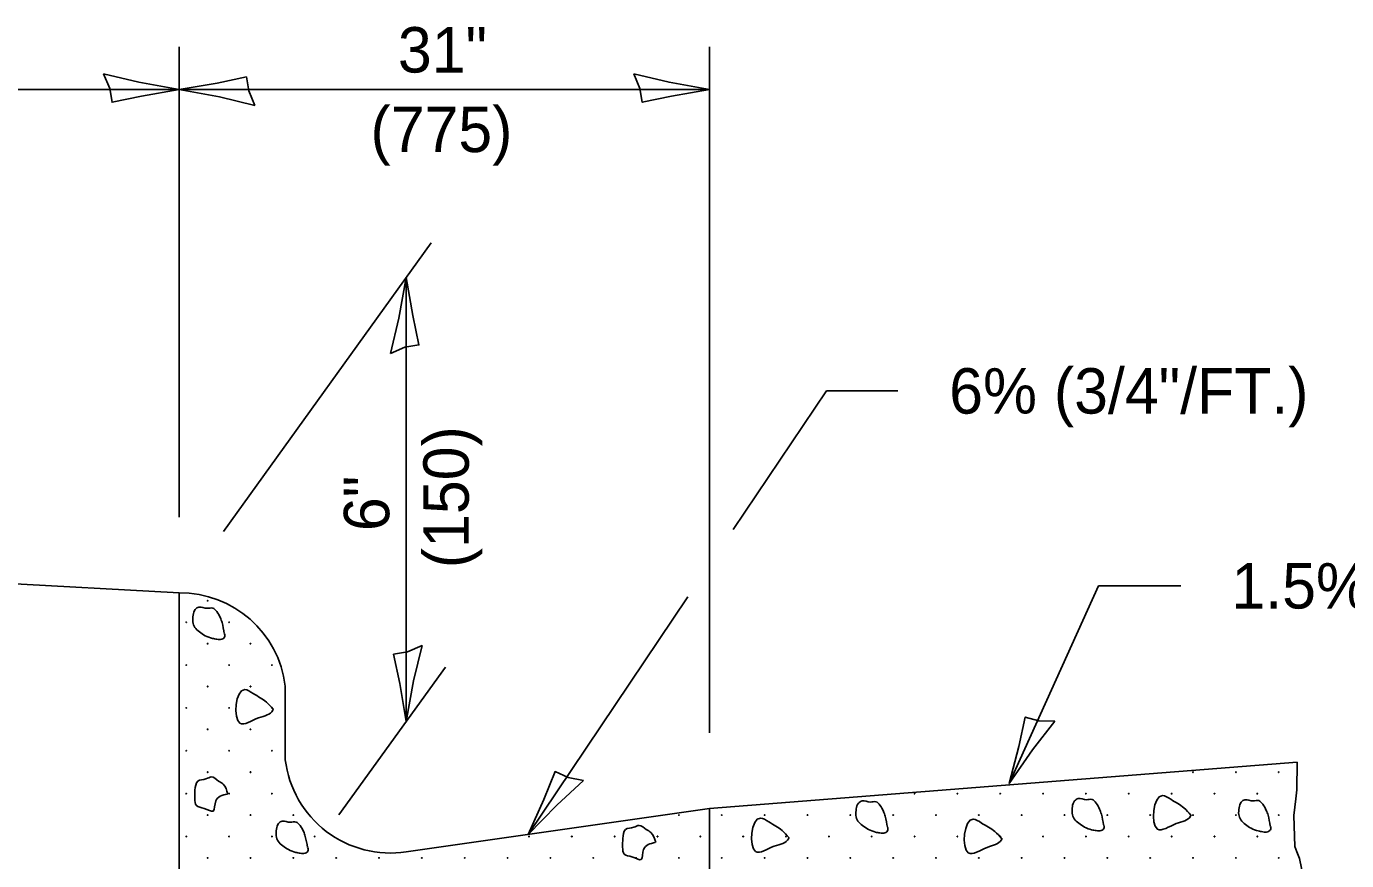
# Model space of a CAD drawing. Extents: x 99656 to 100336, y 99975 to 100415.
# Drawn here: x 99844.6 to 99931.7, y 100146.3 to 100201.3 of the extents above; entities that cross this region are included whole.
import ezdxf

# ---------------------------------------------------------------- set-up
doc = ezdxf.new("R2010")
doc.units = 0
for name, color, linetype in [('Design_PR_Back of Gutter or Curb line', 7, 'Continuous'), ('Design_PR_Roadway Dimensions', 7, 'Continuous'), ('Design_PR_Roadway Notes', 7, 'Continuous'), ('Level 11', 7, 'Continuous'), ('Level 22', 7, 'Continuous'), ('Level 29', 7, 'Continuous'), ('Level 4', 7, 'Continuous'), ('Level 43', 7, 'Continuous')]:
    doc.layers.add(name, color=color, linetype=linetype)

msp = doc.modelspace()

# ---------------------------------------------------------------- linework, layer by layer
at = {"layer": 'Design_PR_Back of Gutter or Curb line'}
for p, q in [((99854.677, 100126.959), (99854.677, 100163.931)), ((99861.68, 100157.768), (99861.68, 100152.92)), ((99869.666, 100146.83), (99889.682, 100149.692))]:
    msp.add_line(p, q, dxfattribs=at)
for centre, radius, start, end in [((99854.729, 100156.931), 7, 6.85903, 90.40937), ((99868.621, 100153.745), 6.991, 186.78918, 278.60368)]:
    msp.add_arc(centre, radius, start, end, dxfattribs=at)
at = {"layer": 'Design_PR_Roadway Notes'}
for p, q in [((99897.404, 100177.256), (99891.254, 100168.112)), ((99897.404, 100177.256), (99902.12, 100177.256)), ((99909.458, 100151.342), (99915.368, 100164.392)), ((99915.368, 100164.392), (99920.798, 100164.392)), ((99888.26, 100163.66), (99877.712, 100147.982))]:
    msp.add_line(p, q, dxfattribs=at)
for points in [[(99912.474, 100155.464), (99911.43, 100155.49), (99910.526, 100155.726), (99910.094, 100153.798), (99909.458, 100151.342), (99911, 100153.572)], [(99881.37, 100151.546), (99880.346, 100151.744), (99879.494, 100152.128), (99878.748, 100150.298), (99877.712, 100147.982), (99879.604, 100149.924)]]:
    msp.add_lwpolyline(points, close=True, dxfattribs=at)
at = {"layer": 'Level 11'}
for points in [[(99857.648, 100161.254), (99857.504, 100161.962), (99857.39, 100162.286), (99857.156, 100162.694), (99856.886, 100162.922), (99856.52, 100162.91), (99855.974, 100162.982), (99855.734, 100162.838), (99855.59, 100162.454), (99855.572, 100162.01), (99855.704, 100161.65), (99856.004, 100161.356), (99856.388, 100161.098), (99856.862, 100160.924), (99857.156, 100160.87), (99857.486, 100160.87), (99857.684, 100161.068), (99857.672, 100161.23)], [(99860.876, 100156.25), (99860.432, 100156.718), (99859.55, 100157.288), (99859.004, 100157.546), (99858.68, 100155.32), (99859.916, 100155.68), (99860.864, 100156.178), (99860.9, 100156.262)], [(99857.882, 100150.652), (99857.57, 100151.306), (99857.27, 100151.504), (99856.79, 100151.78), (99856.442, 100151.648), (99855.902, 100151.504), (99855.716, 100150.904), (99855.698, 100150.34), (99855.812, 100149.884), (99856.316, 100149.704), (99856.916, 100149.524), (99857.084, 100150.196), (99857.852, 100150.652)], [(99901.424, 100148.468), (99901.28, 100149.182), (99901.172, 100149.5), (99900.938, 100149.908), (99900.668, 100150.142), (99900.296, 100150.124), (99899.756, 100150.196), (99899.516, 100150.052), (99899.372, 100149.668), (99899.354, 100149.23), (99899.48, 100148.87), (99899.786, 100148.57), (99900.17, 100148.318), (99900.644, 100148.138), (99900.938, 100148.084), (99901.268, 100148.084), (99901.466, 100148.282), (99901.448, 100148.444)], [(99915.698, 100148.618), (99915.554, 100149.332), (99915.44, 100149.65), (99915.212, 100150.058), (99914.936, 100150.292), (99914.57, 100150.274), (99914.024, 100150.346), (99913.784, 100150.202), (99913.64, 100149.818), (99913.628, 100149.38), (99913.754, 100149.02), (99914.06, 100148.72), (99914.444, 100148.468), (99914.912, 100148.288), (99915.212, 100148.234), (99915.536, 100148.234), (99915.74, 100148.432), (99915.722, 100148.594)], [(99921.458, 100149.26), (99921.008, 100149.734), (99920.132, 100150.304), (99919.586, 100150.556), (99919.256, 100148.336), (99920.498, 100148.696), (99921.44, 100149.188), (99921.482, 100149.278)], [(99926.702, 100148.54), (99926.558, 100149.254), (99926.444, 100149.572), (99926.21, 100149.98), (99925.94, 100150.214), (99925.574, 100150.196), (99925.028, 100150.268), (99924.788, 100150.124), (99924.644, 100149.74), (99924.626, 100149.302), (99924.758, 100148.942), (99925.058, 100148.648), (99925.442, 100148.39), (99925.916, 100148.216), (99926.21, 100148.156), (99926.54, 100148.156), (99926.738, 100148.36), (99926.726, 100148.516)], [(99894.92, 100147.772), (99894.476, 100148.246), (99893.594, 100148.816), (99893.048, 100149.068), (99892.724, 100146.848), (99893.96, 100147.208), (99894.908, 100147.7), (99894.944, 100147.79)], [(99863.144, 100147.13), (99863, 100147.844), (99862.892, 100148.162), (99862.658, 100148.57), (99862.388, 100148.804), (99862.016, 100148.786), (99861.476, 100148.858), (99861.236, 100148.714), (99861.092, 100148.33), (99861.074, 100147.892), (99861.2, 100147.532), (99861.506, 100147.232), (99861.89, 100146.98), (99862.364, 100146.8), (99862.658, 100146.746), (99862.988, 100146.746), (99863.186, 100146.944), (99863.168, 100147.106)], [(99886.13, 100147.454), (99885.818, 100148.108), (99885.512, 100148.312), (99885.032, 100148.582), (99884.69, 100148.456), (99884.144, 100148.312), (99883.964, 100147.712), (99883.946, 100147.142), (99884.06, 100146.686), (99884.564, 100146.512), (99885.164, 100146.326), (99885.332, 100146.998), (99886.1, 100147.454)], [(99908.972, 100147.7), (99908.522, 100148.174), (99907.64, 100148.738), (99907.1, 100148.996), (99906.77, 100146.77), (99908.012, 100147.13), (99908.954, 100147.628), (99908.996, 100147.718)]]:
    msp.add_spline(points, degree=3, dxfattribs=at)
at = {"layer": 'Level 22'}
for centre in [(99856.552, 100163.405), (99855.138, 100161.99), (99857.967, 100161.99), (99856.552, 100160.576), (99859.381, 100160.576), (99855.138, 100159.162), (99857.967, 100159.162), (99860.795, 100159.162), (99856.552, 100157.748), (99859.381, 100157.748), (99855.138, 100156.334), (99857.967, 100156.334), (99860.795, 100156.334), (99856.552, 100154.919), (99859.381, 100154.919), (99855.138, 100153.505), (99857.967, 100153.505), (99860.795, 100153.505), (99856.552, 100152.091), (99859.381, 100152.091), (99921.606, 100152.091), (99924.435, 100152.091), (99927.263, 100152.091), (99855.138, 100150.677), (99857.967, 100150.677), (99860.795, 100150.677), (99903.221, 100150.677), (99906.05, 100150.677), (99908.878, 100150.677), (99911.707, 100150.677), (99914.535, 100150.677), (99917.363, 100150.677), (99920.192, 100150.677), (99923.02, 100150.677), (99925.849, 100150.677), (99856.552, 100149.263), (99859.381, 100149.263), (99862.209, 100149.263), (99887.665, 100149.263), (99890.493, 100149.263), (99893.322, 100149.263), (99896.15, 100149.263), (99898.979, 100149.263), (99901.807, 100149.263), (99904.636, 100149.263), (99907.464, 100149.263), (99910.292, 100149.263), (99913.121, 100149.263), (99915.949, 100149.263), (99918.778, 100149.263), (99921.606, 100149.263), (99924.435, 100149.263), (99927.263, 100149.263), (99855.138, 100147.848), (99857.967, 100147.848), (99860.795, 100147.848), (99863.623, 100147.848), (99877.766, 100147.848), (99880.594, 100147.848), (99883.422, 100147.848), (99886.251, 100147.848), (99889.079, 100147.848), (99891.908, 100147.848), (99894.736, 100147.848), (99897.565, 100147.848), (99900.393, 100147.848), (99903.221, 100147.848), (99906.05, 100147.848), (99908.878, 100147.848), (99911.707, 100147.848), (99914.535, 100147.848), (99917.363, 100147.848), (99920.192, 100147.848), (99923.02, 100147.848), (99925.849, 100147.848), (99856.552, 100146.434), (99859.381, 100146.434), (99862.209, 100146.434), (99865.038, 100146.434), (99867.866, 100146.434), (99870.694, 100146.434), (99873.523, 100146.434), (99876.351, 100146.434), (99879.18, 100146.434), (99882.008, 100146.434), (99884.837, 100146.434), (99887.665, 100146.434), (99890.493, 100146.434), (99893.322, 100146.434), (99896.15, 100146.434), (99898.979, 100146.434), (99901.807, 100146.434), (99904.636, 100146.434), (99907.464, 100146.434), (99910.292, 100146.434), (99913.121, 100146.434), (99915.949, 100146.434), (99918.778, 100146.434), (99921.606, 100146.434), (99924.435, 100146.434), (99927.263, 100146.434)]:
    msp.add_circle(centre, 0.02, dxfattribs=at)
at = {"layer": 'Level 29'}
for q in [(99928.478, 100152.754), (99889.682, 100129.718)]:
    msp.add_line((99889.682, 100149.692), q, dxfattribs=at)
msp.add_lwpolyline([(99928.478, 100152.754), (99928.448, 100150.934), (99928.388, 100150.328), (99928.262, 100149.242), (99928.322, 100147.19), (99928.448, 100146.83), (99928.628, 100146.404), (99928.928, 100145.018)], dxfattribs=at)
at = {"layer": 'Level 4'}
msp.add_line((99809.93, 100166.414), (99854.678, 100163.93), dxfattribs=at)
at = {"layer": 'Level 43'}
for p, q in [((99854.678, 100168.928), (99854.678, 100199.964)), ((99889.682, 100154.69), (99889.682, 100199.964)), ((99809.929, 100197.14), (99854.677, 100197.14)), ((99854.677, 100197.14), (99889.681, 100197.14)), ((99857.599, 100167.987), (99871.311, 100187.019)), ((99869.666, 100155.446), (99869.666, 100184.732)), ((99865.221, 100149.277), (99872.245, 100159.029))]:
    msp.add_line(p, q, dxfattribs=at)
for points in [[(99849.68, 100198.186), (99850.086, 100197.224), (99850.244, 100196.304), (99852.178, 100196.708), (99854.678, 100197.14), (99852.012, 100197.624)], [(99859.676, 100196.094), (99859.27, 100197.056), (99859.112, 100197.976), (99857.178, 100197.572), (99854.678, 100197.14), (99857.344, 100196.656)], [(99884.684, 100198.186), (99885.09, 100197.224), (99885.248, 100196.304), (99887.182, 100196.708), (99889.682, 100197.14), (99887.016, 100197.624)], [(99868.62, 100179.732), (99869.58, 100180.14), (99870.502, 100180.296), (99870.1, 100182.232), (99869.666, 100184.732), (99869.18, 100182.064)], [(99870.712, 100160.444), (99869.752, 100160.038), (99868.83, 100159.88), (99869.232, 100157.946), (99869.666, 100155.446), (99870.152, 100158.112)]]:
    msp.add_lwpolyline(points, close=True, dxfattribs=at)

# ---------------------------------------------------------------- texts
at = {"layer": 'Design_PR_Roadway Dimensions'}
for s, p in [('31"', (99869.112, 100198.269)), ('(775)', (99867.305, 100193.019))]:
    msp.add_text(s, height=3, dxfattribs=at).set_placement(p)
for s, p in [('(150)', (99873.791, 100165.559)), ('6"', (99868.541, 100168.004))]:
    msp.add_text(s, height=3, rotation=90, dxfattribs=at).set_placement(p)
at = {"layer": 'Design_PR_Roadway Notes'}
for s, p in [('6% (3/4"/FT.)', (99905.508, 100175.758)), ('1.5% (3/16"/FT.)', (99924.144, 100162.894))]:
    msp.add_text(s, height=3, dxfattribs=at).set_placement(p)

doc.saveas('drawing.dxf')
